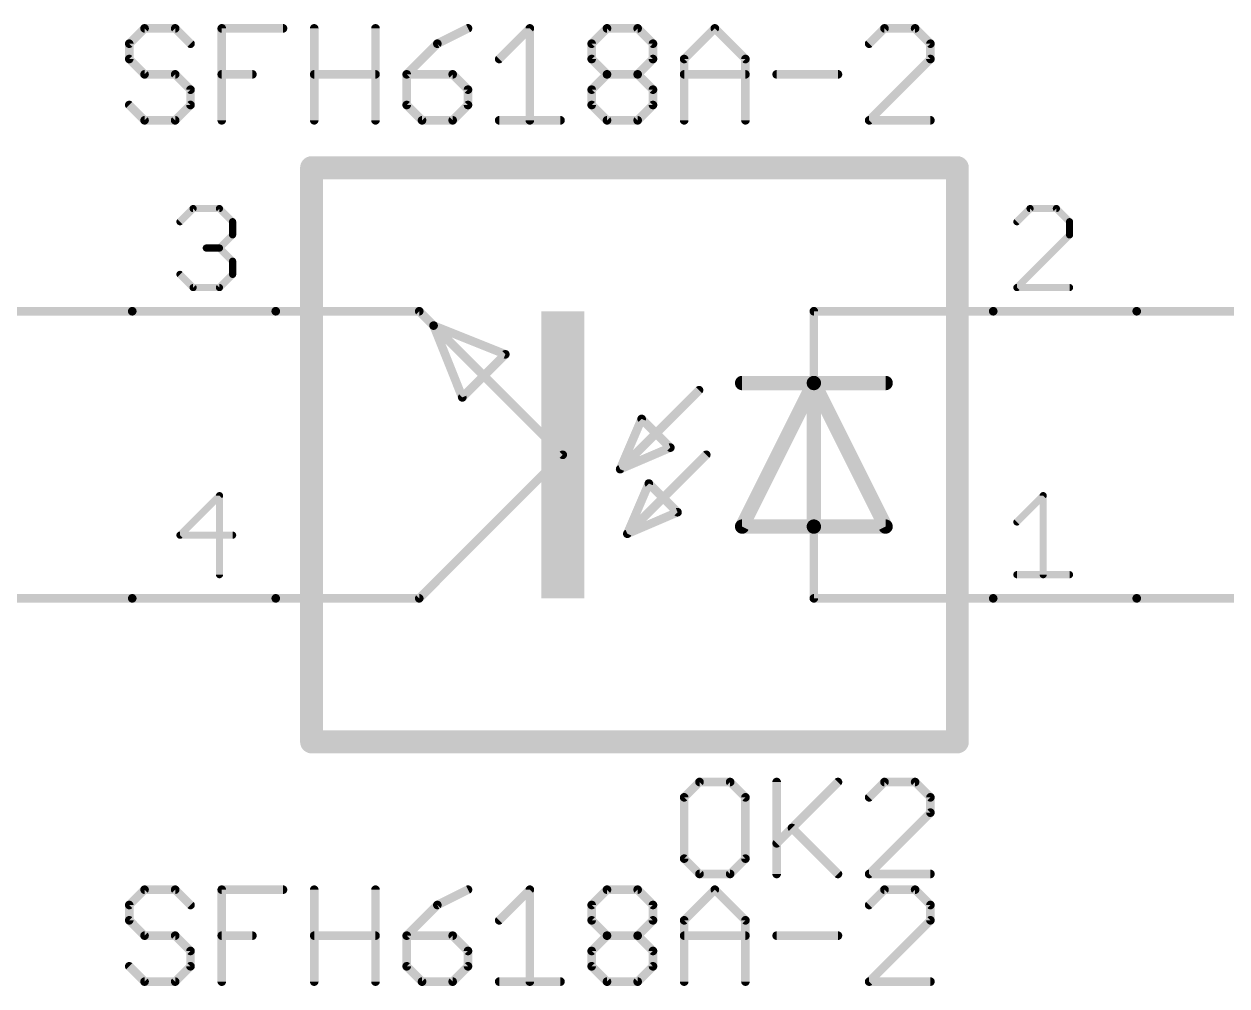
# Model space of a CAD drawing. Extents: x 38 to 196, y 11 to 104.
# Drawn here: x 130.17 to 151.46, y 87.12 to 104.14 of the extents above; entities that cross this region are included whole.
import ezdxf

# ---------------------------------------------------------------- set-up
doc = ezdxf.new("R2010")
doc.units = 0
for name, color, linetype in [('91', 94, 'CONTINUOUS'), ('94', 14, 'CONTINUOUS'), ('95', 250, 'CONTINUOUS'), ('96', 250, 'CONTINUOUS')]:
    doc.layers.add(name, color=color, linetype=linetype)

# ---------------------------------------------------------------- blocks, each defined once
blk = doc.blocks.new('RECT')
blk.add_solid([(-0.5, -0.5), (0.5, -0.5), (-0.5, 0.5), (0.5, 0.5)])

msp = doc.modelspace()

# ---------------------------------------------------------------- linework, layer by layer
at = {"layer": '91', "const_width": 0.1524}
for points in [[(132.08, 99.06), (111.76, 99.06)], [(149.86, 99.06), (175.26, 99.06)], [(119.38, 93.98), (132.08, 93.98)], [(149.86, 93.98), (154.94, 93.98)]]:
    msp.add_lwpolyline(points, dxfattribs=at)
at = {"layer": '91', "const_width": 0.0762}
for points in [[(132.08, 99.0219, 1), (132.08, 99.0981)], [(149.86, 99.0981, 1), (149.86, 99.0219)], [(132.08, 93.9419, 1), (132.08, 94.0181)], [(149.86, 94.0181, 1), (149.86, 93.9419)]]:
    msp.add_lwpolyline(points, format="xyb", dxfattribs=at)
at = {"layer": '94'}
for points, const_width in [([(146.685, 101.6), (135.255, 101.6)], 0.4064), ([(135.255, 91.44), (135.255, 101.6)], 0.4064), ([(146.685, 91.44), (146.685, 101.6)], 0.4064), ([(132.08, 99.06), (134.62, 99.06)], 0.1524), ([(137.16, 99.06), (134.62, 99.06)], 0.1524), ([(137.414, 98.806), (137.16, 99.06)], 0.1524), ([(144.145, 97.79), (144.145, 99.06)], 0.1524), ([(144.145, 99.06), (147.32, 99.06)], 0.1524), ([(149.86, 99.06), (147.32, 99.06)], 0.1524), ([(139.7, 96.52), (137.414, 98.806)], 0.1524), ([(137.922, 97.536), (137.414, 98.806)], 0.1524), ([(137.414, 98.806), (138.684, 98.298)], 0.1524), ([(138.684, 98.298), (137.922, 97.536)], 0.1524), ([(142.113, 97.663), (140.716, 96.266)], 0.1524), ([(142.875, 95.25), (144.145, 97.79)], 0.254), ([(142.875, 97.79), (144.145, 97.79)], 0.254), ([(144.145, 97.79), (145.415, 95.25)], 0.254), ([(144.145, 97.79), (145.415, 97.79)], 0.254), ([(144.145, 95.25), (144.145, 97.79)], 0.254), ([(141.097, 97.155), (140.716, 96.266)], 0.1524), ([(141.605, 96.647), (141.097, 97.155)], 0.1524), ([(140.716, 96.266), (141.605, 96.647)], 0.1524), ([(137.16, 93.98), (139.7, 96.52)], 0.1524), ([(142.24, 96.52), (140.843, 95.123)], 0.1524), ([(141.224, 96.012), (140.843, 95.123)], 0.1524), ([(141.732, 95.504), (141.224, 96.012)], 0.1524), ([(140.843, 95.123), (141.732, 95.504)], 0.1524), ([(142.875, 95.25), (144.145, 95.25)], 0.254), ([(144.145, 95.25), (145.415, 95.25)], 0.254), ([(144.145, 93.98), (144.145, 95.25)], 0.1524), ([(132.08, 93.98), (134.62, 93.98)], 0.1524), ([(137.16, 93.98), (134.62, 93.98)], 0.1524), ([(144.145, 93.98), (147.32, 93.98)], 0.1524), ([(149.86, 93.98), (147.32, 93.98)], 0.1524), ([(146.685, 91.44), (135.255, 91.44)], 0.4064)]:
    msp.add_lwpolyline(points, dxfattribs=dict(at, const_width=const_width))
for points, const_width in [([(135.255, 101.7016, 1), (135.255, 101.4984)], 0.2032), ([(135.3566, 101.6, 1), (135.1534, 101.6)], 0.2032), ([(146.7866, 101.6, 1), (146.5834, 101.6)], 0.2032), ([(146.685, 101.4984, 1), (146.685, 101.7016)], 0.2032), ([(132.08, 99.0981, 1), (132.08, 99.0219)], 0.0762), ([(134.62, 99.0981, 1), (134.62, 99.0219)], 0.0762), ([(134.62, 99.0219, 1), (134.62, 99.0981)], 0.0762), ([(137.1869, 99.0869, 1), (137.1331, 99.0331)], 0.0762), ([(137.16, 99.0219, 1), (137.16, 99.0981)], 0.0762), ([(144.1831, 99.06, 1), (144.1069, 99.06)], 0.0762), ([(144.145, 99.0981, 1), (144.145, 99.0219)], 0.0762), ([(147.32, 99.0981, 1), (147.32, 99.0219)], 0.0762), ([(147.32, 99.0219, 1), (147.32, 99.0981)], 0.0762), ([(149.86, 99.0219, 1), (149.86, 99.0981)], 0.0762), ([(137.4494, 98.8201, 1), (137.3786, 98.7919)], 0.0762), ([(137.4281, 98.8414, 1), (137.3999, 98.7706)], 0.0762), ([(137.4409, 98.8329, 1), (137.3871, 98.7791)], 0.0762), ([(137.3871, 98.7791, 1), (137.4409, 98.8329)], 0.0762), ([(138.7109, 98.2711, 1), (138.6571, 98.3249)], 0.0762), ([(138.6699, 98.2626, 1), (138.6981, 98.3334)], 0.0762), ([(142.1399, 97.6361, 1), (142.0861, 97.6899)], 0.0762), ([(142.875, 97.8535, 1), (142.875, 97.7265)], 0.127), ([(144.2018, 97.8184, 1), (144.0882, 97.7616)], 0.127), ([(144.145, 97.8535, 1), (144.145, 97.7265)], 0.127), ([(144.2085, 97.79, 1), (144.0815, 97.79)], 0.127), ([(144.2018, 97.7616, 1), (144.0882, 97.8184)], 0.127), ([(144.1069, 97.79, 1), (144.1831, 97.79)], 0.0762), ([(144.145, 97.7265, 1), (144.145, 97.8535)], 0.127), ([(145.415, 97.7265, 1), (145.415, 97.8535)], 0.127), ([(137.8951, 97.5629, 1), (137.9489, 97.5091)], 0.0762), ([(137.8866, 97.5219, 1), (137.9574, 97.5501)], 0.0762), ([(141.1239, 97.1819, 1), (141.0701, 97.1281)], 0.0762), ([(141.132, 97.14, 1), (141.062, 97.17)], 0.0762), ([(141.5781, 96.6201, 1), (141.6319, 96.6739)], 0.0762), ([(141.62, 96.612, 1), (141.59, 96.682)], 0.0762), ([(139.7269, 96.4931, 1), (139.6731, 96.5469)], 0.0762), ([(139.6731, 96.4931, 1), (139.7269, 96.5469)], 0.0762), ([(142.2669, 96.4931, 1), (142.2131, 96.5469)], 0.0762), ([(140.701, 96.301, 1), (140.731, 96.231)], 0.0762), ([(140.681, 96.281, 1), (140.751, 96.251)], 0.0762), ([(140.6891, 96.2929, 1), (140.7429, 96.2391)], 0.0762), ([(141.2509, 96.0389, 1), (141.1971, 95.9851)], 0.0762), ([(141.259, 95.997, 1), (141.189, 96.027)], 0.0762), ([(141.7051, 95.4771, 1), (141.7589, 95.5309)], 0.0762), ([(141.747, 95.469, 1), (141.717, 95.539)], 0.0762), ([(140.828, 95.158, 1), (140.858, 95.088)], 0.0762), ([(140.808, 95.138, 1), (140.878, 95.108)], 0.0762), ([(140.8161, 95.1499, 1), (140.8699, 95.0961)], 0.0762), ([(142.875, 95.3135, 1), (142.875, 95.1865)], 0.127), ([(142.8182, 95.2784, 1), (142.9318, 95.2216)], 0.127), ([(144.145, 95.3135, 1), (144.145, 95.1865)], 0.127), ([(144.0815, 95.25, 1), (144.2085, 95.25)], 0.127), ([(144.1831, 95.25, 1), (144.1069, 95.25)], 0.0762), ([(144.145, 95.1865, 1), (144.145, 95.3135)], 0.127), ([(145.3582, 95.2216, 1), (145.4718, 95.2784)], 0.127), ([(145.415, 95.1865, 1), (145.415, 95.3135)], 0.127), ([(132.08, 94.0181, 1), (132.08, 93.9419)], 0.0762), ([(134.62, 94.0181, 1), (134.62, 93.9419)], 0.0762), ([(134.62, 93.9419, 1), (134.62, 94.0181)], 0.0762), ([(137.1331, 94.0069, 1), (137.1869, 93.9531)], 0.0762), ([(137.16, 93.9419, 1), (137.16, 94.0181)], 0.0762), ([(144.145, 94.0181, 1), (144.145, 93.9419)], 0.0762), ([(144.1069, 93.98, 1), (144.1831, 93.98)], 0.0762), ([(147.32, 94.0181, 1), (147.32, 93.9419)], 0.0762), ([(147.32, 93.9419, 1), (147.32, 94.0181)], 0.0762), ([(149.86, 93.9419, 1), (149.86, 94.0181)], 0.0762), ([(135.255, 91.5416, 1), (135.255, 91.3384)], 0.2032), ([(146.685, 91.3384, 1), (146.685, 91.5416)], 0.2032), ([(135.1534, 91.44, 1), (135.3566, 91.44)], 0.2032), ([(146.5834, 91.44, 1), (146.7866, 91.44)], 0.2032)]:
    msp.add_lwpolyline(points, format="xyb", dxfattribs=dict(at, const_width=const_width))
at = {"layer": '95'}
for points, const_width in [([(132.9246, 100.6443), (133.1577, 100.8773)], 0.127), ([(133.1577, 100.8773), (133.6237, 100.8773)], 0.127), ([(133.6237, 100.8773), (133.8568, 100.6443)], 0.127), ([(147.9721, 100.8773), (147.7391, 100.6443)], 0.127), ([(148.4382, 100.8773), (147.9721, 100.8773)], 0.127), ([(148.6712, 100.6443), (148.4382, 100.8773)], 0.127), ([(133.8568, 100.6443), (133.8568, 100.4112)], 0.127), ([(148.6712, 100.4112), (148.6712, 100.6443)], 0.127), ([(133.8568, 100.4112), (133.6237, 100.1782)], 0.127), ([(147.7391, 99.4791), (148.6712, 100.4112)], 0.127), ([(133.6237, 100.1782), (133.3907, 100.1782)], 0.127), ([(133.6237, 100.1782), (133.8568, 99.9452)], 0.127), ([(133.8568, 99.9452), (133.8568, 99.7121)], 0.127), ([(133.1577, 99.4791), (132.9246, 99.7121)], 0.127), ([(133.8568, 99.7121), (133.6237, 99.4791)], 0.127), ([(133.6237, 99.4791), (133.1577, 99.4791)], 0.127), ([(148.6712, 99.4791), (147.7391, 99.4791)], 0.127), ([(133.6237, 95.7973), (132.9246, 95.0982)], 0.127), ([(133.6237, 94.3991), (133.6237, 95.7973)], 0.127), ([(147.7391, 95.3312), (148.2052, 95.7973)], 0.127), ([(148.2052, 95.7973), (148.2052, 94.3991)], 0.127), ([(132.9246, 95.0982), (133.8568, 95.0982)], 0.127), ([(147.7391, 94.3991), (148.6712, 94.3991)], 0.127), ([(142.1209, 90.7302), (141.8497, 90.459)], 0.1524), ([(142.6632, 90.7302), (142.1209, 90.7302)], 0.1524), ([(142.9344, 90.459), (142.6632, 90.7302)], 0.1524), ([(143.4869, 90.7302), (143.4869, 89.1032)], 0.1524), ([(143.4869, 89.6455), (144.5715, 90.7302)], 0.1524), ([(145.3952, 90.7302), (145.124, 90.459)], 0.1524), ([(145.9375, 90.7302), (145.3952, 90.7302)], 0.1524), ([(146.2087, 90.459), (145.9375, 90.7302)], 0.1524), ([(141.8497, 90.459), (141.8497, 89.3744)], 0.1524), ([(142.9344, 89.3744), (142.9344, 90.459)], 0.1524), ([(146.2087, 90.1879), (146.2087, 90.459)], 0.1524), ([(145.124, 89.1032), (146.2087, 90.1879)], 0.1524), ([(143.758, 89.9167), (144.5715, 89.1032)], 0.1524), ([(141.8497, 89.3744), (142.1209, 89.1032)], 0.1524), ([(142.6632, 89.1032), (142.9344, 89.3744)], 0.1524), ([(142.1209, 89.1032), (142.6632, 89.1032)], 0.1524), ([(146.2087, 89.1032), (145.124, 89.1032)], 0.1524)]:
    msp.add_lwpolyline(points, dxfattribs=dict(at, const_width=const_width))
for points, const_width in [([(133.1577, 100.909, 1), (133.1577, 100.8455)], 0.0635), ([(133.1801, 100.8548, 1), (133.1352, 100.8997)], 0.0635), ([(133.6462, 100.8997, 1), (133.6013, 100.8548)], 0.0635), ([(133.6237, 100.8455, 1), (133.6237, 100.909)], 0.0635), ([(147.9721, 100.909, 1), (147.9721, 100.8455)], 0.0635), ([(147.9946, 100.8548, 1), (147.9497, 100.8997)], 0.0635), ([(148.4606, 100.8997, 1), (148.4157, 100.8548)], 0.0635), ([(148.4382, 100.8455, 1), (148.4382, 100.909)], 0.0635), ([(132.9022, 100.6667, 1), (132.9471, 100.6218)], 0.0635), ([(133.8885, 100.6443, 1), (133.825, 100.6443)], 0.0635), ([(133.8343, 100.6218, 1), (133.8792, 100.6667)], 0.0635), ([(147.7166, 100.6667, 1), (147.7616, 100.6218)], 0.0635), ([(148.703, 100.6443, 1), (148.6395, 100.6443)], 0.0635), ([(148.6488, 100.6218, 1), (148.6937, 100.6667)], 0.0635), ([(133.825, 100.4112, 1), (133.8885, 100.4112)], 0.0635), ([(133.8792, 100.3888, 1), (133.8343, 100.4337)], 0.0635), ([(148.6395, 100.4112, 1), (148.703, 100.4112)], 0.0635), ([(148.6937, 100.3888, 1), (148.6488, 100.4337)], 0.0635), ([(133.3907, 100.2099, 1), (133.3907, 100.1464)], 0.0635), ([(133.6462, 100.2006, 1), (133.6013, 100.1557)], 0.0635), ([(133.6013, 100.2006, 1), (133.6462, 100.1557)], 0.0635), ([(133.6237, 100.1464, 1), (133.6237, 100.2099)], 0.0635), ([(133.8885, 99.9452, 1), (133.825, 99.9452)], 0.0635), ([(133.8343, 99.9227, 1), (133.8792, 99.9676)], 0.0635), ([(132.9471, 99.7346, 1), (132.9022, 99.6897)], 0.0635), ([(133.825, 99.7121, 1), (133.8885, 99.7121)], 0.0635), ([(133.8792, 99.6897, 1), (133.8343, 99.7346)], 0.0635), ([(133.1577, 99.5109, 1), (133.1577, 99.4474)], 0.0635), ([(133.1352, 99.4566, 1), (133.1801, 99.5016)], 0.0635), ([(133.6013, 99.5016, 1), (133.6462, 99.4566)], 0.0635), ([(133.6237, 99.4474, 1), (133.6237, 99.5109)], 0.0635), ([(147.7166, 99.5016, 1), (147.7616, 99.4566)], 0.0635), ([(147.7391, 99.5109, 1), (147.7391, 99.4474)], 0.0635), ([(148.6712, 99.4474, 1), (148.6712, 99.5109)], 0.0635), ([(133.6555, 95.7973, 1), (133.592, 95.7973)], 0.0635), ([(133.6462, 95.7748, 1), (133.6013, 95.8197)], 0.0635), ([(148.2369, 95.7973, 1), (148.1734, 95.7973)], 0.0635), ([(148.2276, 95.7748, 1), (148.1827, 95.8197)], 0.0635), ([(147.7166, 95.3537, 1), (147.7616, 95.3088)], 0.0635), ([(132.9246, 95.1299, 1), (132.9246, 95.0664)], 0.0635), ([(132.9022, 95.1206, 1), (132.9471, 95.0757)], 0.0635), ([(133.8568, 95.0664, 1), (133.8568, 95.1299)], 0.0635), ([(133.592, 94.3991, 1), (133.6555, 94.3991)], 0.0635), ([(147.7391, 94.4309, 1), (147.7391, 94.3674)], 0.0635), ([(148.1734, 94.3991, 1), (148.2369, 94.3991)], 0.0635), ([(148.6712, 94.3674, 1), (148.6712, 94.4309)], 0.0635), ([(142.1209, 90.7683, 1), (142.1209, 90.6921)], 0.0762), ([(142.1478, 90.7032, 1), (142.0939, 90.7571)], 0.0762), ([(142.6902, 90.7571, 1), (142.6363, 90.7032)], 0.0762), ([(142.6632, 90.6921, 1), (142.6632, 90.7683)], 0.0762), ([(143.525, 90.7302, 1), (143.4488, 90.7302)], 0.0762), ([(144.5985, 90.7032, 1), (144.5446, 90.7571)], 0.0762), ([(145.3952, 90.7683, 1), (145.3952, 90.6921)], 0.0762), ([(145.4221, 90.7032, 1), (145.3683, 90.7571)], 0.0762), ([(145.9645, 90.7571, 1), (145.9106, 90.7032)], 0.0762), ([(145.9375, 90.6921, 1), (145.9375, 90.7683)], 0.0762), ([(141.8878, 90.459, 1), (141.8116, 90.459)], 0.0762), ([(141.8228, 90.486, 1), (141.8767, 90.4321)], 0.0762), ([(142.9725, 90.459, 1), (142.8963, 90.459)], 0.0762), ([(142.9074, 90.4321, 1), (142.9613, 90.486)], 0.0762), ([(145.0971, 90.486, 1), (145.151, 90.4321)], 0.0762), ([(146.2468, 90.459, 1), (146.1706, 90.459)], 0.0762), ([(146.1818, 90.4321, 1), (146.2356, 90.486)], 0.0762), ([(146.1706, 90.1879, 1), (146.2468, 90.1879)], 0.0762), ([(146.2356, 90.1609, 1), (146.1818, 90.2148)], 0.0762), ([(143.785, 89.9436, 1), (143.7311, 89.8898)], 0.0762), ([(143.4599, 89.6725, 1), (143.5138, 89.6186)], 0.0762), ([(141.8767, 89.4013, 1), (141.8228, 89.3474)], 0.0762), ([(142.9613, 89.3474, 1), (142.9074, 89.4013)], 0.0762), ([(141.8116, 89.3744, 1), (141.8878, 89.3744)], 0.0762), ([(142.8963, 89.3744, 1), (142.9725, 89.3744)], 0.0762), ([(142.1209, 89.1413, 1), (142.1209, 89.0651)], 0.0762), ([(142.0939, 89.0763, 1), (142.1478, 89.1301)], 0.0762), ([(142.6363, 89.1301, 1), (142.6902, 89.0763)], 0.0762), ([(142.6632, 89.0651, 1), (142.6632, 89.1413)], 0.0762), ([(143.4488, 89.1032, 1), (143.525, 89.1032)], 0.0762), ([(144.5446, 89.0763, 1), (144.5985, 89.1301)], 0.0762), ([(145.124, 89.1413, 1), (145.124, 89.0651)], 0.0762), ([(145.0971, 89.1301, 1), (145.151, 89.0763)], 0.0762), ([(146.2087, 89.0651, 1), (146.2087, 89.1413)], 0.0762)]:
    msp.add_lwpolyline(points, format="xyb", dxfattribs=dict(at, const_width=const_width))
at = {"layer": '96', "const_width": 0.1524}
for points in [[(132.2979, 104.0652), (132.0268, 103.794)], [(132.8403, 104.0652), (132.2979, 104.0652)], [(133.1114, 103.794), (132.8403, 104.0652)], [(133.6639, 102.4382), (133.6639, 104.0652)], [(133.6639, 104.0652), (134.7486, 104.0652)], [(135.3011, 102.4382), (135.3011, 104.0652)], [(136.3857, 104.0652), (136.3857, 102.4382)], [(138.0229, 104.0652), (137.4806, 103.794)], [(138.5754, 103.5229), (139.1177, 104.0652)], [(139.1177, 104.0652), (139.1177, 102.4382)], [(140.2125, 103.794), (140.4837, 104.0652)], [(140.4837, 104.0652), (141.026, 104.0652)], [(141.026, 104.0652), (141.2972, 103.794)], [(141.8497, 103.5229), (142.392, 104.0652)], [(142.392, 104.0652), (142.9344, 103.5229)], [(145.3952, 104.0652), (145.124, 103.794)], [(145.9375, 104.0652), (145.3952, 104.0652)], [(146.2087, 103.794), (145.9375, 104.0652)], [(132.0268, 103.794), (132.0268, 103.5229)], [(137.4806, 103.794), (136.9382, 103.2517)], [(140.2125, 103.5229), (140.2125, 103.794)], [(141.2972, 103.794), (141.2972, 103.5229)], [(146.2087, 103.5229), (146.2087, 103.794)], [(132.0268, 103.5229), (132.2979, 103.2517)], [(140.4837, 103.2517), (140.2125, 103.5229)], [(141.2972, 103.5229), (141.026, 103.2517)], [(141.8497, 102.4382), (141.8497, 103.5229)], [(142.9344, 103.5229), (142.9344, 102.4382)], [(145.124, 102.4382), (146.2087, 103.5229)], [(132.2979, 103.2517), (132.8403, 103.2517)], [(132.8403, 103.2517), (133.1114, 102.9805)], [(133.6639, 103.2517), (134.2063, 103.2517)], [(135.3011, 103.2517), (136.3857, 103.2517)], [(136.9382, 103.2517), (136.9382, 102.7094)], [(137.7517, 103.2517), (136.9382, 103.2517)], [(138.0229, 102.9805), (137.7517, 103.2517)], [(140.2125, 102.9805), (140.4837, 103.2517)], [(140.4837, 103.2517), (141.026, 103.2517)], [(141.026, 103.2517), (141.2972, 102.9805)], [(141.8497, 103.2517), (142.9344, 103.2517)], [(143.4869, 103.2517), (144.5715, 103.2517)], [(133.1114, 102.9805), (133.1114, 102.7094)], [(138.0229, 102.7094), (138.0229, 102.9805)], [(140.2125, 102.7094), (140.2125, 102.9805)], [(141.2972, 102.9805), (141.2972, 102.7094)], [(132.2979, 102.4382), (132.0268, 102.7094)], [(133.1114, 102.7094), (132.8403, 102.4382)], [(136.9382, 102.7094), (137.2094, 102.4382)], [(137.7517, 102.4382), (138.0229, 102.7094)], [(140.4837, 102.4382), (140.2125, 102.7094)], [(141.2972, 102.7094), (141.026, 102.4382)], [(132.8403, 102.4382), (132.2979, 102.4382)], [(137.2094, 102.4382), (137.7517, 102.4382)], [(138.5754, 102.4382), (139.6601, 102.4382)], [(141.026, 102.4382), (140.4837, 102.4382)], [(146.2087, 102.4382), (145.124, 102.4382)], [(132.2979, 88.8252), (132.0268, 88.554)], [(132.8403, 88.8252), (132.2979, 88.8252)], [(133.1114, 88.554), (132.8403, 88.8252)], [(133.6639, 87.1982), (133.6639, 88.8252)], [(133.6639, 88.8252), (134.7486, 88.8252)], [(135.3011, 87.1982), (135.3011, 88.8252)], [(136.3857, 88.8252), (136.3857, 87.1982)], [(138.0229, 88.8252), (137.4806, 88.554)], [(138.5754, 88.2829), (139.1177, 88.8252)], [(139.1177, 88.8252), (139.1177, 87.1982)], [(140.2125, 88.554), (140.4837, 88.8252)], [(140.4837, 88.8252), (141.026, 88.8252)], [(141.026, 88.8252), (141.2972, 88.554)], [(141.8497, 88.2829), (142.392, 88.8252)], [(142.392, 88.8252), (142.9344, 88.2829)], [(145.3952, 88.8252), (145.124, 88.554)], [(145.9375, 88.8252), (145.3952, 88.8252)], [(146.2087, 88.554), (145.9375, 88.8252)], [(132.0268, 88.554), (132.0268, 88.2829)], [(137.4806, 88.554), (136.9382, 88.0117)], [(140.2125, 88.2829), (140.2125, 88.554)], [(141.2972, 88.554), (141.2972, 88.2829)], [(146.2087, 88.2829), (146.2087, 88.554)], [(132.0268, 88.2829), (132.2979, 88.0117)], [(140.4837, 88.0117), (140.2125, 88.2829)], [(141.2972, 88.2829), (141.026, 88.0117)], [(141.8497, 87.1982), (141.8497, 88.2829)], [(142.9344, 88.2829), (142.9344, 87.1982)], [(145.124, 87.1982), (146.2087, 88.2829)], [(132.2979, 88.0117), (132.8403, 88.0117)], [(132.8403, 88.0117), (133.1114, 87.7405)], [(133.6639, 88.0117), (134.2063, 88.0117)], [(135.3011, 88.0117), (136.3857, 88.0117)], [(136.9382, 88.0117), (136.9382, 87.4694)], [(137.7517, 88.0117), (136.9382, 88.0117)], [(138.0229, 87.7405), (137.7517, 88.0117)], [(140.2125, 87.7405), (140.4837, 88.0117)], [(140.4837, 88.0117), (141.026, 88.0117)], [(141.026, 88.0117), (141.2972, 87.7405)], [(141.8497, 88.0117), (142.9344, 88.0117)], [(143.4869, 88.0117), (144.5715, 88.0117)], [(133.1114, 87.7405), (133.1114, 87.4694)], [(138.0229, 87.4694), (138.0229, 87.7405)], [(140.2125, 87.4694), (140.2125, 87.7405)], [(141.2972, 87.7405), (141.2972, 87.4694)], [(132.2979, 87.1982), (132.0268, 87.4694)], [(133.1114, 87.4694), (132.8403, 87.1982)], [(136.9382, 87.4694), (137.2094, 87.1982)], [(137.7517, 87.1982), (138.0229, 87.4694)], [(140.4837, 87.1982), (140.2125, 87.4694)], [(141.2972, 87.4694), (141.026, 87.1982)], [(132.8403, 87.1982), (132.2979, 87.1982)], [(137.2094, 87.1982), (137.7517, 87.1982)], [(138.5754, 87.1982), (139.6601, 87.1982)], [(141.026, 87.1982), (140.4837, 87.1982)], [(146.2087, 87.1982), (145.124, 87.1982)]]:
    msp.add_lwpolyline(points, dxfattribs=at)
at = {"layer": '96', "const_width": 0.0762}
for points in [[(132.2979, 104.1033, 1), (132.2979, 104.0271)], [(132.3249, 104.0382, 1), (132.271, 104.0921)], [(132.8672, 104.0921, 1), (132.8133, 104.0382)], [(132.8403, 104.0271, 1), (132.8403, 104.1033)], [(133.702, 104.0652, 1), (133.6258, 104.0652)], [(133.6639, 104.1033, 1), (133.6639, 104.0271)], [(134.7486, 104.0271, 1), (134.7486, 104.1033)], [(135.3392, 104.0652, 1), (135.263, 104.0652)], [(136.4238, 104.0652, 1), (136.3476, 104.0652)], [(138.0399, 104.0311, 1), (138.0059, 104.0993)], [(139.1558, 104.0652, 1), (139.0796, 104.0652)], [(139.1447, 104.0382, 1), (139.0908, 104.0921)], [(140.4837, 104.1033, 1), (140.4837, 104.0271)], [(140.5107, 104.0382, 1), (140.4568, 104.0921)], [(141.053, 104.0921, 1), (140.9991, 104.0382)], [(141.026, 104.0271, 1), (141.026, 104.1033)], [(142.419, 104.0921, 1), (142.3651, 104.0382)], [(142.419, 104.0382, 1), (142.3651, 104.0921)], [(145.3952, 104.1033, 1), (145.3952, 104.0271)], [(145.4221, 104.0382, 1), (145.3682, 104.0921)], [(145.9645, 104.0921, 1), (145.9106, 104.0382)], [(145.9375, 104.0271, 1), (145.9375, 104.1033)], [(131.9998, 103.821, 1), (132.0537, 103.7671)], [(132.0649, 103.794, 1), (131.9887, 103.794)], [(133.0845, 103.7671, 1), (133.1384, 103.821)], [(137.4635, 103.8281, 1), (137.4976, 103.7599)], [(137.5075, 103.7671, 1), (137.4536, 103.821)], [(140.1856, 103.821, 1), (140.2395, 103.7671)], [(140.2506, 103.794, 1), (140.1745, 103.794)], [(141.3353, 103.794, 1), (141.2591, 103.794)], [(141.2703, 103.7671, 1), (141.3241, 103.821)], [(145.0971, 103.821, 1), (145.151, 103.7671)], [(146.2468, 103.794, 1), (146.1706, 103.794)], [(146.1817, 103.7671, 1), (146.2356, 103.821)], [(132.0537, 103.5498, 1), (131.9998, 103.4959)], [(131.9887, 103.5229, 1), (132.0649, 103.5229)], [(138.5485, 103.5498, 1), (138.6023, 103.4959)], [(140.2395, 103.5498, 1), (140.1856, 103.4959)], [(140.1745, 103.5229, 1), (140.2506, 103.5229)], [(141.2591, 103.5229, 1), (141.3353, 103.5229)], [(141.3242, 103.4959, 1), (141.2703, 103.5498)], [(141.8878, 103.5229, 1), (141.8116, 103.5229)], [(141.8228, 103.5498, 1), (141.8766, 103.4959)], [(142.9725, 103.5229, 1), (142.8963, 103.5229)], [(142.9074, 103.4959, 1), (142.9613, 103.5498)], [(146.1706, 103.5229, 1), (146.2468, 103.5229)], [(146.2356, 103.4959, 1), (146.1817, 103.5498)], [(132.2979, 103.2898, 1), (132.2979, 103.2136)], [(132.271, 103.2248, 1), (132.3249, 103.2786)], [(132.8672, 103.2786, 1), (132.8133, 103.2248)], [(132.8403, 103.2136, 1), (132.8403, 103.2898)], [(133.6639, 103.2898, 1), (133.6639, 103.2136)], [(134.2063, 103.2136, 1), (134.2063, 103.2898)], [(135.3011, 103.2898, 1), (135.3011, 103.2136)], [(136.3857, 103.2136, 1), (136.3857, 103.2898)], [(136.9763, 103.2517, 1), (136.9001, 103.2517)], [(136.9382, 103.2898, 1), (136.9382, 103.2136)], [(136.9113, 103.2786, 1), (136.9652, 103.2248)], [(137.7787, 103.2786, 1), (137.7248, 103.2248)], [(137.7517, 103.2136, 1), (137.7517, 103.2898)], [(140.4837, 103.2898, 1), (140.4837, 103.2136)], [(140.5107, 103.2248, 1), (140.4568, 103.2786)], [(140.4568, 103.2248, 1), (140.5107, 103.2786)], [(141.053, 103.2786, 1), (140.9991, 103.2248)], [(140.9991, 103.2786, 1), (141.053, 103.2248)], [(141.026, 103.2136, 1), (141.026, 103.2898)], [(141.8497, 103.2898, 1), (141.8497, 103.2136)], [(142.9344, 103.2136, 1), (142.9344, 103.2898)], [(143.4869, 103.2898, 1), (143.4869, 103.2136)], [(144.5715, 103.2136, 1), (144.5715, 103.2898)], [(133.1495, 102.9805, 1), (133.0733, 102.9805)], [(138.061, 102.9805, 1), (137.9848, 102.9805)], [(140.2506, 102.9805, 1), (140.1745, 102.9805)], [(141.3353, 102.9805, 1), (141.2591, 102.9805)], [(133.0845, 102.9536, 1), (133.1384, 103.0075)], [(137.996, 102.9536, 1), (138.0498, 103.0075)], [(140.1856, 103.0075, 1), (140.2395, 102.9536)], [(141.2703, 102.9536, 1), (141.3242, 103.0075)], [(132.0537, 102.7363, 1), (131.9998, 102.6824)], [(133.0733, 102.7094, 1), (133.1495, 102.7094)], [(133.1384, 102.6824, 1), (133.0845, 102.7363)], [(136.9652, 102.7363, 1), (136.9113, 102.6824)], [(136.9001, 102.7094, 1), (136.9763, 102.7094)], [(137.9848, 102.7094, 1), (138.061, 102.7094)], [(138.0498, 102.6824, 1), (137.996, 102.7363)], [(140.2395, 102.7363, 1), (140.1856, 102.6824)], [(140.1745, 102.7094, 1), (140.2506, 102.7094)], [(141.2591, 102.7094, 1), (141.3353, 102.7094)], [(141.3241, 102.6824, 1), (141.2703, 102.7363)], [(132.2979, 102.4763, 1), (132.2979, 102.4001)], [(132.271, 102.4113, 1), (132.3249, 102.4651)], [(132.8133, 102.4651, 1), (132.8672, 102.4113)], [(132.8403, 102.4001, 1), (132.8403, 102.4763)], [(133.6258, 102.4382, 1), (133.702, 102.4382)], [(135.263, 102.4382, 1), (135.3392, 102.4382)], [(136.3476, 102.4382, 1), (136.4238, 102.4382)], [(137.2094, 102.4763, 1), (137.2094, 102.4001)], [(137.1825, 102.4113, 1), (137.2363, 102.4651)], [(137.7248, 102.4651, 1), (137.7787, 102.4113)], [(137.7517, 102.4001, 1), (137.7517, 102.4763)], [(138.5754, 102.4763, 1), (138.5754, 102.4001)], [(139.0796, 102.4382, 1), (139.1558, 102.4382)], [(139.6601, 102.4001, 1), (139.6601, 102.4763)], [(140.4837, 102.4763, 1), (140.4837, 102.4001)], [(140.4568, 102.4113, 1), (140.5107, 102.4651)], [(140.9991, 102.4651, 1), (141.053, 102.4113)], [(141.026, 102.4001, 1), (141.026, 102.4763)], [(141.8116, 102.4382, 1), (141.8878, 102.4382)], [(142.8963, 102.4382, 1), (142.9725, 102.4382)], [(145.124, 102.4763, 1), (145.124, 102.4001)], [(145.0971, 102.4651, 1), (145.151, 102.4113)], [(146.2087, 102.4001, 1), (146.2087, 102.4763)], [(132.2979, 88.8633, 1), (132.2979, 88.7871)], [(132.3249, 88.7982, 1), (132.271, 88.8521)], [(132.8672, 88.8521, 1), (132.8133, 88.7982)], [(132.8403, 88.7871, 1), (132.8403, 88.8633)], [(133.702, 88.8252, 1), (133.6258, 88.8252)], [(133.6639, 88.8633, 1), (133.6639, 88.7871)], [(134.7486, 88.7871, 1), (134.7486, 88.8633)], [(135.3392, 88.8252, 1), (135.263, 88.8252)], [(136.4238, 88.8252, 1), (136.3476, 88.8252)], [(138.0399, 88.7911, 1), (138.0059, 88.8593)], [(139.1558, 88.8252, 1), (139.0796, 88.8252)], [(139.1447, 88.7982, 1), (139.0908, 88.8521)], [(140.4837, 88.8633, 1), (140.4837, 88.7871)], [(140.5107, 88.7982, 1), (140.4568, 88.8521)], [(141.053, 88.8521, 1), (140.9991, 88.7982)], [(141.026, 88.7871, 1), (141.026, 88.8633)], [(142.419, 88.8521, 1), (142.3651, 88.7982)], [(142.419, 88.7982, 1), (142.3651, 88.8521)], [(145.3952, 88.8633, 1), (145.3952, 88.7871)], [(145.4221, 88.7982, 1), (145.3682, 88.8521)], [(145.9645, 88.8521, 1), (145.9106, 88.7982)], [(145.9375, 88.7871, 1), (145.9375, 88.8633)], [(131.9998, 88.581, 1), (132.0537, 88.5271)], [(132.0649, 88.554, 1), (131.9887, 88.554)], [(133.0845, 88.5271, 1), (133.1384, 88.581)], [(137.4635, 88.5881, 1), (137.4976, 88.5199)], [(137.5075, 88.5271, 1), (137.4536, 88.581)], [(140.1856, 88.581, 1), (140.2395, 88.5271)], [(140.2506, 88.554, 1), (140.1745, 88.554)], [(141.3353, 88.554, 1), (141.2591, 88.554)], [(141.2703, 88.5271, 1), (141.3241, 88.581)], [(145.0971, 88.581, 1), (145.151, 88.5271)], [(146.2468, 88.554, 1), (146.1706, 88.554)], [(146.1817, 88.5271, 1), (146.2356, 88.581)], [(132.0537, 88.3098, 1), (131.9998, 88.2559)], [(131.9887, 88.2829, 1), (132.0649, 88.2829)], [(138.5485, 88.3098, 1), (138.6023, 88.2559)], [(140.2395, 88.3098, 1), (140.1856, 88.2559)], [(140.1745, 88.2829, 1), (140.2506, 88.2829)], [(141.2591, 88.2829, 1), (141.3353, 88.2829)], [(141.3242, 88.2559, 1), (141.2703, 88.3098)], [(141.8878, 88.2829, 1), (141.8116, 88.2829)], [(141.8228, 88.3098, 1), (141.8766, 88.2559)], [(142.9725, 88.2829, 1), (142.8963, 88.2829)], [(142.9074, 88.2559, 1), (142.9613, 88.3098)], [(146.1706, 88.2829, 1), (146.2468, 88.2829)], [(146.2356, 88.2559, 1), (146.1817, 88.3098)], [(132.2979, 88.0498, 1), (132.2979, 87.9736)], [(132.271, 87.9848, 1), (132.3249, 88.0386)], [(132.8672, 88.0386, 1), (132.8133, 87.9848)], [(132.8403, 87.9736, 1), (132.8403, 88.0498)], [(133.6639, 88.0498, 1), (133.6639, 87.9736)], [(134.2063, 87.9736, 1), (134.2063, 88.0498)], [(135.3011, 88.0498, 1), (135.3011, 87.9736)], [(136.3857, 87.9736, 1), (136.3857, 88.0498)], [(136.9763, 88.0117, 1), (136.9001, 88.0117)], [(136.9382, 88.0498, 1), (136.9382, 87.9736)], [(136.9113, 88.0386, 1), (136.9652, 87.9848)], [(137.7787, 88.0386, 1), (137.7248, 87.9848)], [(137.7517, 87.9736, 1), (137.7517, 88.0498)], [(140.4837, 88.0498, 1), (140.4837, 87.9736)], [(140.5107, 87.9848, 1), (140.4568, 88.0386)], [(140.4568, 87.9848, 1), (140.5107, 88.0386)], [(141.053, 88.0386, 1), (140.9991, 87.9848)], [(140.9991, 88.0386, 1), (141.053, 87.9848)], [(141.026, 87.9736, 1), (141.026, 88.0498)], [(141.8497, 88.0498, 1), (141.8497, 87.9736)], [(142.9344, 87.9736, 1), (142.9344, 88.0498)], [(143.4869, 88.0498, 1), (143.4869, 87.9736)], [(144.5715, 87.9736, 1), (144.5715, 88.0498)], [(133.1495, 87.7405, 1), (133.0733, 87.7405)], [(133.0845, 87.7136, 1), (133.1384, 87.7675)], [(138.061, 87.7405, 1), (137.9848, 87.7405)], [(137.996, 87.7136, 1), (138.0498, 87.7675)], [(140.1856, 87.7675, 1), (140.2395, 87.7136)], [(140.2506, 87.7405, 1), (140.1745, 87.7405)], [(141.3353, 87.7405, 1), (141.2591, 87.7405)], [(141.2703, 87.7136, 1), (141.3242, 87.7675)], [(132.0537, 87.4963, 1), (131.9998, 87.4424)], [(133.1384, 87.4424, 1), (133.0845, 87.4963)], [(136.9652, 87.4963, 1), (136.9113, 87.4424)], [(138.0498, 87.4424, 1), (137.996, 87.4963)], [(140.2395, 87.4963, 1), (140.1856, 87.4424)], [(141.3241, 87.4424, 1), (141.2703, 87.4963)], [(133.0733, 87.4694, 1), (133.1495, 87.4694)], [(136.9001, 87.4694, 1), (136.9763, 87.4694)], [(137.9848, 87.4694, 1), (138.061, 87.4694)], [(140.1745, 87.4694, 1), (140.2506, 87.4694)], [(141.2591, 87.4694, 1), (141.3353, 87.4694)], [(132.2979, 87.2363, 1), (132.2979, 87.1601)], [(132.271, 87.1713, 1), (132.3249, 87.2251)], [(132.8133, 87.2251, 1), (132.8672, 87.1713)], [(132.8403, 87.1601, 1), (132.8403, 87.2363)], [(133.6258, 87.1982, 1), (133.702, 87.1982)], [(135.263, 87.1982, 1), (135.3392, 87.1982)], [(136.3476, 87.1982, 1), (136.4238, 87.1982)], [(137.2094, 87.2363, 1), (137.2094, 87.1601)], [(137.1825, 87.1713, 1), (137.2363, 87.2251)], [(137.7248, 87.2251, 1), (137.7787, 87.1713)], [(137.7517, 87.1601, 1), (137.7517, 87.2363)], [(138.5754, 87.2363, 1), (138.5754, 87.1601)], [(139.0796, 87.1982, 1), (139.1558, 87.1982)], [(139.6601, 87.1601, 1), (139.6601, 87.2363)], [(140.4837, 87.2363, 1), (140.4837, 87.1601)], [(140.4568, 87.1713, 1), (140.5107, 87.2251)], [(140.9991, 87.2251, 1), (141.053, 87.1713)], [(141.026, 87.1601, 1), (141.026, 87.2363)], [(141.8116, 87.1982, 1), (141.8878, 87.1982)], [(142.8963, 87.1982, 1), (142.9725, 87.1982)], [(145.124, 87.2363, 1), (145.124, 87.1601)], [(145.0971, 87.2251, 1), (145.151, 87.1713)], [(146.2087, 87.1601, 1), (146.2087, 87.2363)]]:
    msp.add_lwpolyline(points, format="xyb", dxfattribs=at)

# ---------------------------------------------------------------- block references
at = {"layer": '94', "xscale": 0.762, "yscale": 5.08, "rotation": 180}
msp.add_blockref('RECT', (139.7, 96.52), dxfattribs=at)

doc.saveas('drawing.dxf')
